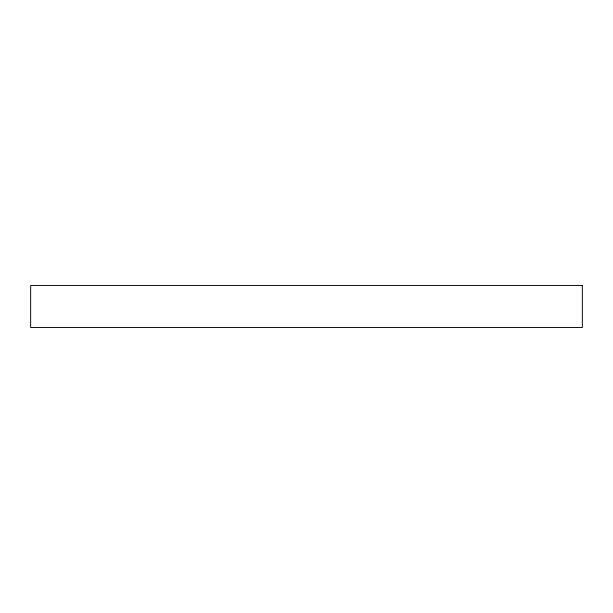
<?xml version="1.0" encoding="UTF-8"?>
<svg xmlns="http://www.w3.org/2000/svg" width="613" height="613" viewBox="0 0 613 613"><rect width="100%" height="100%" fill="white"/><g stroke="black" fill="none" stroke-linecap="round" stroke-linejoin="round"><path stroke-width="0.92" d="M582.35 285.474L30.65 285.474L30.65 327.526L582.35 327.526L582.35 285.474"/></g></svg>
